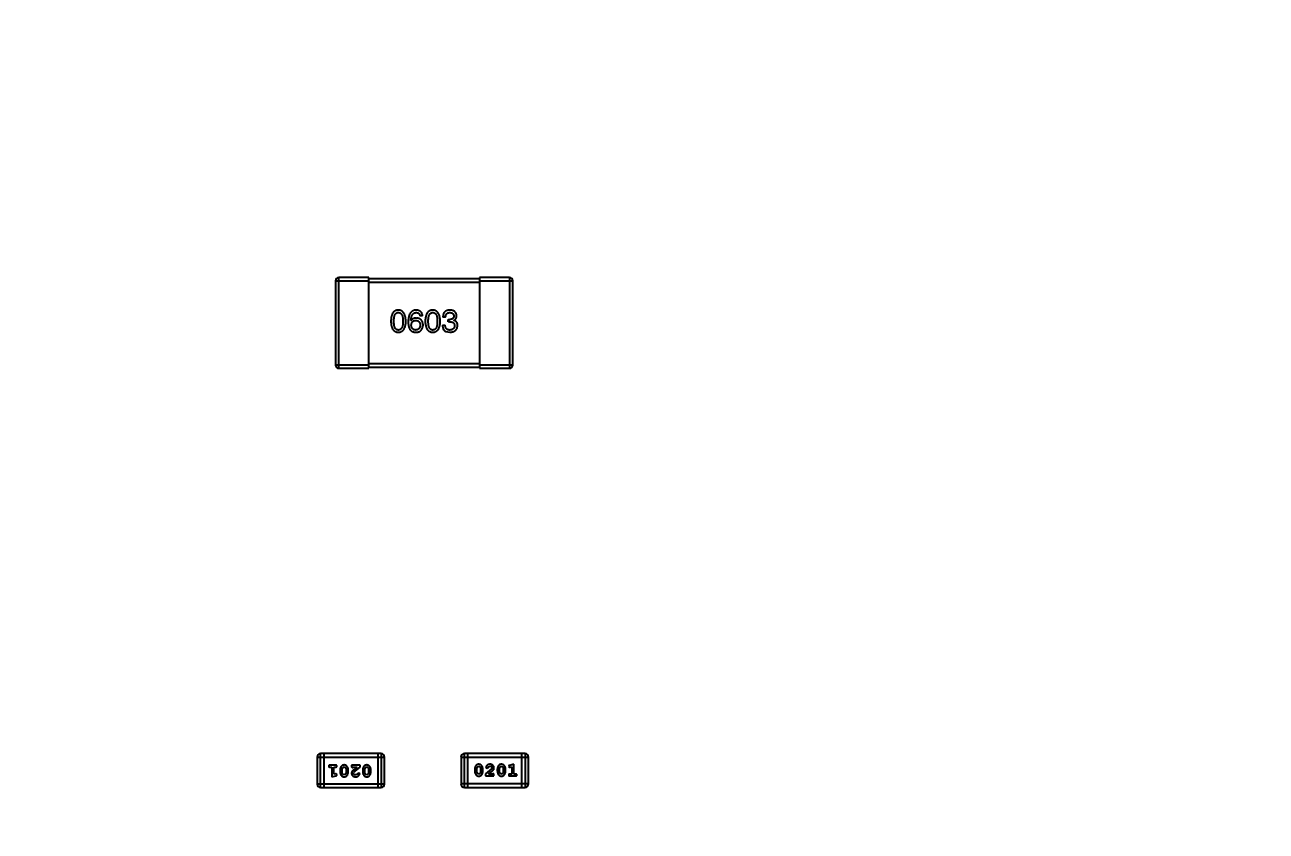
# Model space of a CAD drawing. Header units: inches. Extents: x -13 to 240, y -18 to 126.
# Drawn here: x 206.23 to 217.45, y 81.12 to 88.41 of the extents above; entities that cross this region are included whole.
import ezdxf

# ---------------------------------------------------------------- set-up
doc = ezdxf.new("R2010")
doc.units = ezdxf.units.IN
doc.header["$LTSCALE"] = 1.21
doc.header["$MEASUREMENT"] = 0
doc.header["$PDMODE"] = 3
doc.header["$PDSIZE"] = 0.3125
doc.layers.get('0').update_dxf_attribs({"linetype": 'CONTINUOUS'})
doc.layers.get('Defpoints').update_dxf_attribs({"linetype": 'CONTINUOUS'})
doc.layers.add('DIM', color=3, linetype='CONTINUOUS')
doc.styles.get("Standard").update_dxf_attribs({"font": 'txt', "width": 0.8})
doc.dimstyles.get("Standard").update_dxf_attribs({"dimtxt": 0.15625, "dimasz": 0.1875, "dimexe": 0.125, "dimexo": 0.0625, "dimgap": 0.09, "dimtad": 0, "dimtih": 1, "dimtoh": 1, "dimzin": 4, "dimdsep": 46, "dimtxsty": 'Standard', "dimblk": '_FILLED', "dimblk1": '_FILLED', "dimblk2": '_FILLED', "dimcen": 0.09, "dimazin": 1, "dimtp": 0.01, "dimtm": 0.01, "dimtfac": 1, "dimtofl": 0, "dimtmove": 0, "dimatfit": 3, "dimldrblk": '_FILLED', "dimfxl": 1, "dimtolj": 1, "dimtzin": 4, "dimarcsym": 0})

# ---------------------------------------------------------------- blocks, each defined once
blk = doc.blocks.new('_FILLED')
at = {"color": 0, "linetype": 'ByBlock'}
blk.add_solid([(0, 0), (-1, 0.1667), (-1, -0.1667)], dxfattribs=at)
blk = doc.blocks.new('*D57')
at = {"layer": 'Defpoints', "color": 0}
for p in [(222.327, 99.465), (198.077, 63.466), (232.488, 63.466)]:
    blk.add_point(p, dxfattribs=at)
at = {"layer": 'DIM', "color": 0, "lineweight": -2}
for p, q in [((222.389, 99.465), (232.613, 99.465)), ((232.488, 97.465), (232.488, 84.489)), ((232.488, 65.466), (232.488, 78.442)), ((198.139, 63.466), (232.613, 63.466))]:
    blk.add_line(p, q, dxfattribs=at)
at = {"layer": 'DIM', "color": 0, "lineweight": -2, "xscale": 2, "yscale": 2, "zscale": 2}
for p, rotation in [((232.488, 99.465), 90), ((232.488, 63.466), 270)]:
    blk.add_blockref('_FILLED', p, dxfattribs=dict(at, rotation=rotation))
at = {"layer": 'DIM', "color": 0, "insert": (232.488, 81.466), "char_height": 2, "attachment_point": 5, "rotation": 90}
blk.add_mtext('\\A1;36.00', dxfattribs=at)

msp = doc.modelspace()

# ---------------------------------------------------------------- linework, layer by layer
at = {"color": 7, "linetype": 'Continuous'}
for p, q in [((209.039, 86.091), (209.039, 85.331)), ((209.039, 86.091), (209.339, 86.091)), ((209.069, 85.301), (209.069, 86.121)), ((209.339, 86.121), (209.069, 86.121)), ((209.339, 85.301), (209.339, 86.121)), ((210.339, 86.111), (209.339, 86.111)), ((209.339, 86.081), (210.339, 86.081)), ((210.339, 86.121), (210.339, 85.301)), ((210.609, 86.121), (210.339, 86.121)), ((210.339, 86.091), (210.639, 86.091)), ((210.609, 86.121), (210.609, 85.301)), ((210.639, 85.331), (210.639, 86.091)), ((209.721, 85.732), (209.72, 85.733)), ((209.825, 85.775), (209.801, 85.775)), ((210.004, 85.691), (210.03, 85.691)), ((210.033, 85.763), (210.009, 85.763)), ((210.057, 85.722), (210.057, 85.742)), ((210.057, 85.742), (210.07, 85.742)), ((210.069, 85.722), (210.057, 85.722)), ((210.108, 85.735), (210.108, 85.734)), ((210.034, 85.634), (210.07, 85.628)), ((209.339, 85.331), (209.039, 85.331)), ((209.069, 85.301), (209.339, 85.301)), ((210.339, 85.341), (209.339, 85.341)), ((209.339, 85.311), (210.339, 85.311)), ((210.639, 85.331), (210.339, 85.331)), ((210.339, 85.301), (210.609, 85.301)), ((208.872, 81.788), (208.872, 81.544)), ((208.872, 81.788), (209.481, 81.788)), ((208.902, 81.514), (208.902, 81.819)), ((209.451, 81.819), (208.902, 81.819)), ((208.933, 81.819), (208.933, 81.514)), ((209.42, 81.819), (209.42, 81.514)), ((209.451, 81.819), (209.451, 81.514)), ((209.481, 81.544), (209.481, 81.788)), ((210.172, 81.788), (210.172, 81.545)), ((210.172, 81.788), (210.781, 81.788)), ((210.202, 81.514), (210.202, 81.819)), ((210.751, 81.819), (210.202, 81.819)), ((210.233, 81.514), (210.233, 81.819)), ((210.72, 81.819), (210.72, 81.514)), ((210.751, 81.819), (210.751, 81.514)), ((210.781, 81.545), (210.781, 81.788)), ((209.04, 81.715), (208.988, 81.715)), ((208.988, 81.698), (209.005, 81.698)), ((209.005, 81.698), (209.005, 81.61)), ((209.022, 81.633), (209.022, 81.698)), ((209.022, 81.698), (209.04, 81.698)), ((209.079, 81.672), (209.079, 81.654)), ((209.096, 81.672), (209.104, 81.693)), ((209.096, 81.672), (209.096, 81.654)), ((209.104, 81.632), (209.096, 81.654)), ((209.104, 81.693), (209.116, 81.699)), ((209.116, 81.699), (209.128, 81.694)), ((209.128, 81.694), (209.136, 81.672)), ((209.136, 81.654), (209.128, 81.633)), ((209.136, 81.654), (209.136, 81.672)), ((209.153, 81.654), (209.153, 81.672)), ((209.183, 81.715), (209.183, 81.707)), ((209.26, 81.715), (209.183, 81.715)), ((209.192, 81.695), (209.197, 81.698)), ((209.197, 81.698), (209.233, 81.698)), ((209.233, 81.698), (209.2, 81.671)), ((209.205, 81.651), (209.26, 81.696)), ((209.26, 81.696), (209.26, 81.715)), ((209.284, 81.672), (209.284, 81.654)), ((209.301, 81.672), (209.308, 81.693)), ((209.301, 81.672), (209.301, 81.654)), ((209.308, 81.632), (209.301, 81.654)), ((209.308, 81.693), (209.32, 81.699)), ((209.32, 81.699), (209.333, 81.694)), ((209.333, 81.694), (209.34, 81.672)), ((209.34, 81.654), (209.333, 81.633)), ((209.34, 81.654), (209.34, 81.672)), ((209.357, 81.654), (209.357, 81.672)), ((210.296, 81.678), (210.296, 81.661)), ((210.313, 81.678), (210.32, 81.7)), ((210.313, 81.678), (210.313, 81.661)), ((210.321, 81.639), (210.313, 81.661)), ((210.32, 81.7), (210.333, 81.706)), ((210.333, 81.706), (210.345, 81.701)), ((210.345, 81.701), (210.352, 81.678)), ((210.352, 81.661), (210.345, 81.639)), ((210.352, 81.661), (210.352, 81.678)), ((210.37, 81.661), (210.37, 81.678)), ((210.448, 81.682), (210.393, 81.637)), ((210.396, 81.694), (210.405, 81.685)), ((210.405, 81.685), (210.414, 81.692)), ((210.414, 81.692), (210.419, 81.7)), ((210.419, 81.7), (210.434, 81.706)), ((210.42, 81.635), (210.454, 81.662)), ((210.453, 81.691), (210.448, 81.682)), ((210.5, 81.678), (210.5, 81.661)), ((210.518, 81.678), (210.525, 81.7)), ((210.518, 81.678), (210.518, 81.661)), ((210.525, 81.639), (210.518, 81.661)), ((210.525, 81.7), (210.537, 81.706)), ((210.537, 81.706), (210.549, 81.701)), ((210.549, 81.701), (210.557, 81.678)), ((210.557, 81.661), (210.55, 81.639)), ((210.557, 81.661), (210.557, 81.678)), ((210.574, 81.661), (210.574, 81.678)), ((210.602, 81.704), (210.61, 81.695)), ((210.61, 81.695), (210.616, 81.696)), ((210.648, 81.723), (210.612, 81.713)), ((210.616, 81.696), (210.631, 81.7)), ((210.631, 81.7), (210.631, 81.635)), ((210.648, 81.635), (210.648, 81.723)), ((209.481, 81.544), (208.872, 81.544)), ((209.005, 81.61), (209.042, 81.619)), ((209.037, 81.637), (209.022, 81.633)), ((209.043, 81.638), (209.037, 81.637)), ((209.051, 81.629), (209.043, 81.638)), ((209.116, 81.627), (209.104, 81.632)), ((209.128, 81.633), (209.116, 81.627)), ((209.2, 81.641), (209.205, 81.651)), ((209.235, 81.632), (209.22, 81.627)), ((209.239, 81.641), (209.235, 81.632)), ((209.248, 81.647), (209.239, 81.641)), ((209.257, 81.639), (209.248, 81.647)), ((209.321, 81.627), (209.308, 81.632)), ((209.333, 81.633), (209.321, 81.627)), ((210.781, 81.545), (210.172, 81.545)), ((210.333, 81.633), (210.321, 81.639)), ((210.345, 81.639), (210.333, 81.633)), ((210.393, 81.637), (210.393, 81.618)), ((210.393, 81.618), (210.47, 81.618)), ((210.456, 81.635), (210.42, 81.635)), ((210.462, 81.638), (210.456, 81.635)), ((210.47, 81.618), (210.47, 81.626)), ((210.537, 81.633), (210.525, 81.639)), ((210.55, 81.639), (210.537, 81.633)), ((210.631, 81.635), (210.614, 81.635)), ((210.614, 81.618), (210.665, 81.618)), ((210.665, 81.635), (210.648, 81.635)), ((208.902, 81.514), (209.451, 81.514)), ((210.202, 81.514), (210.751, 81.514))]:
    msp.add_line(p, q, dxfattribs=at)
for centre, radius, start, end in [((209.069, 86.091), 0.03, 90, 180), ((210.609, 86.091), 0.03, 0, 90), ((209.069, 85.331), 0.03, 180, 270), ((210.609, 85.331), 0.03, 270, 0), ((208.902, 81.788), 0.0305, 90, 180), ((209.451, 81.788), 0.0305, 0, 90), ((210.202, 81.788), 0.0305, 90, 180), ((210.751, 81.788), 0.0305, 0, 90), ((208.902, 81.544), 0.0305, 180, 270), ((209.451, 81.544), 0.0305, 270, 0), ((210.202, 81.545), 0.0305, 180, 270), ((210.751, 81.545), 0.0305, 270, 0)]:
    msp.add_arc(centre, radius, start, end, dxfattribs=at)
for points, knots in [([(209.606, 85.828), (209.603, 85.828), (209.598, 85.827), (209.591, 85.826), (209.584, 85.824), (209.577, 85.821), (209.571, 85.817), (209.566, 85.813), (209.56, 85.808), (209.556, 85.802), (209.552, 85.795), (209.549, 85.787), (209.546, 85.779), (209.543, 85.77), (209.541, 85.76), (209.54, 85.749), (209.539, 85.738), (209.538, 85.73), (209.538, 85.726)], [0, 0, 0, 0, 0.057911, 0.113262, 0.165956, 0.217443, 0.268511, 0.319665, 0.372, 0.426129, 0.483365, 0.543779, 0.607756, 0.676562, 0.749704, 0.827713, 0.911177, 1, 1, 1, 1]), ([(209.565, 85.726), (209.566, 85.729), (209.566, 85.735), (209.566, 85.744), (209.567, 85.753), (209.568, 85.76), (209.569, 85.767), (209.571, 85.774), (209.573, 85.78), (209.575, 85.785), (209.578, 85.79), (209.581, 85.794), (209.584, 85.797), (209.588, 85.8), (209.592, 85.802), (209.596, 85.804), (209.601, 85.805), (209.604, 85.805), (209.606, 85.805)], [0, 0, 0, 0, 0.096452, 0.187278, 0.271765, 0.350519, 0.423437, 0.491321, 0.554011, 0.612224, 0.666281, 0.717003, 0.764884, 0.811423, 0.856783, 0.902993, 0.950236, 1, 1, 1, 1]), ([(209.674, 85.726), (209.673, 85.73), (209.673, 85.738), (209.672, 85.749), (209.67, 85.76), (209.668, 85.77), (209.666, 85.779), (209.663, 85.787), (209.659, 85.794), (209.655, 85.801), (209.651, 85.807), (209.646, 85.812), (209.64, 85.817), (209.634, 85.821), (209.628, 85.824), (209.621, 85.826), (209.614, 85.827), (209.609, 85.828), (209.606, 85.828)], [0, 0, 0, 0, 0.088475, 0.171606, 0.249595, 0.322626, 0.391327, 0.455765, 0.516374, 0.573675, 0.628522, 0.681161, 0.732559, 0.783563, 0.83504, 0.887639, 0.942585, 1, 1, 1, 1]), ([(209.606, 85.805), (209.608, 85.805), (209.611, 85.805), (209.616, 85.804), (209.62, 85.802), (209.624, 85.8), (209.628, 85.797), (209.631, 85.794), (209.634, 85.79), (209.637, 85.785), (209.64, 85.78), (209.642, 85.774), (209.644, 85.767), (209.645, 85.76), (209.646, 85.753), (209.647, 85.744), (209.647, 85.735), (209.647, 85.729), (209.647, 85.726)], [0, 0, 0, 0, 0.050604, 0.098688, 0.145699, 0.191791, 0.238625, 0.286717, 0.337546, 0.391814, 0.449755, 0.512106, 0.579685, 0.652048, 0.730262, 0.814146, 0.904281, 1, 1, 1, 1]), ([(209.767, 85.828), (209.764, 85.828), (209.758, 85.827), (209.75, 85.826), (209.743, 85.823), (209.736, 85.82), (209.73, 85.817), (209.724, 85.812), (209.718, 85.806), (209.714, 85.8), (209.709, 85.793), (209.706, 85.785), (209.702, 85.777), (209.7, 85.767), (209.698, 85.757), (209.696, 85.746), (209.695, 85.734), (209.695, 85.726), (209.695, 85.722)], [0, 0, 0, 0, 0.058957, 0.115262, 0.16907, 0.221312, 0.273147, 0.324961, 0.377649, 0.432026, 0.488925, 0.549039, 0.612912, 0.680653, 0.753056, 0.830314, 0.912483, 1, 1, 1, 1]), ([(209.72, 85.733), (209.72, 85.735), (209.72, 85.741), (209.721, 85.749), (209.723, 85.756), (209.724, 85.763), (209.726, 85.77), (209.728, 85.775), (209.731, 85.781), (209.734, 85.786), (209.737, 85.79), (209.74, 85.794), (209.744, 85.797), (209.748, 85.799), (209.752, 85.802), (209.757, 85.803), (209.762, 85.804), (209.765, 85.805), (209.767, 85.805)], [0, 0, 0, 0, 0.089218, 0.173709, 0.252753, 0.326963, 0.397099, 0.462534, 0.524018, 0.582178, 0.637235, 0.689955, 0.741228, 0.791618, 0.841661, 0.892925, 0.945259, 1, 1, 1, 1]), ([(209.825, 85.775), (209.824, 85.777), (209.824, 85.781), (209.823, 85.787), (209.821, 85.792), (209.819, 85.797), (209.817, 85.802), (209.814, 85.806), (209.811, 85.81), (209.808, 85.813), (209.804, 85.816), (209.8, 85.819), (209.795, 85.821), (209.79, 85.823), (209.785, 85.825), (209.779, 85.826), (209.773, 85.827), (209.769, 85.828), (209.767, 85.828)], [0, 0, 0, 0, 0.06947, 0.136096, 0.199592, 0.260665, 0.319672, 0.377156, 0.433415, 0.489984, 0.546535, 0.604276, 0.663499, 0.725182, 0.788953, 0.855683, 0.926216, 1, 1, 1, 1]), ([(209.767, 85.805), (209.769, 85.805), (209.773, 85.805), (209.78, 85.803), (209.785, 85.801), (209.79, 85.798), (209.794, 85.793), (209.797, 85.788), (209.799, 85.782), (209.8, 85.778), (209.801, 85.775)], [0, 0, 0, 0, 0.136586, 0.261496, 0.378089, 0.490612, 0.605522, 0.725767, 0.8561, 1, 1, 1, 1]), ([(209.917, 85.828), (209.914, 85.828), (209.909, 85.827), (209.901, 85.826), (209.894, 85.824), (209.888, 85.821), (209.882, 85.817), (209.876, 85.813), (209.871, 85.808), (209.867, 85.802), (209.863, 85.795), (209.859, 85.787), (209.856, 85.779), (209.854, 85.77), (209.852, 85.76), (209.85, 85.749), (209.849, 85.738), (209.849, 85.73), (209.849, 85.726)], [0, 0, 0, 0, 0.057911, 0.113262, 0.165956, 0.217443, 0.268511, 0.319665, 0.372, 0.426129, 0.483365, 0.543779, 0.607756, 0.676562, 0.749704, 0.827713, 0.911177, 1, 1, 1, 1]), ([(209.876, 85.726), (209.876, 85.729), (209.876, 85.735), (209.877, 85.744), (209.878, 85.753), (209.879, 85.76), (209.88, 85.767), (209.882, 85.774), (209.884, 85.78), (209.886, 85.785), (209.889, 85.79), (209.892, 85.794), (209.895, 85.797), (209.899, 85.8), (209.903, 85.802), (209.907, 85.804), (209.912, 85.805), (209.915, 85.805), (209.917, 85.805)], [0, 0, 0, 0, 0.096452, 0.187278, 0.271765, 0.350519, 0.423437, 0.491321, 0.554011, 0.612224, 0.666281, 0.717003, 0.764884, 0.811423, 0.856783, 0.902993, 0.950236, 1, 1, 1, 1]), ([(209.985, 85.726), (209.984, 85.73), (209.984, 85.738), (209.983, 85.749), (209.981, 85.76), (209.979, 85.77), (209.977, 85.779), (209.974, 85.787), (209.97, 85.794), (209.966, 85.801), (209.962, 85.807), (209.957, 85.812), (209.951, 85.817), (209.945, 85.821), (209.939, 85.824), (209.932, 85.826), (209.925, 85.827), (209.919, 85.828), (209.917, 85.828)], [0, 0, 0, 0, 0.088475, 0.171606, 0.249595, 0.322626, 0.391327, 0.455765, 0.516374, 0.573675, 0.628522, 0.681161, 0.732559, 0.783563, 0.83504, 0.887639, 0.942585, 1, 1, 1, 1]), ([(209.917, 85.805), (209.918, 85.805), (209.922, 85.805), (209.926, 85.804), (209.931, 85.802), (209.935, 85.8), (209.939, 85.797), (209.942, 85.794), (209.945, 85.79), (209.948, 85.785), (209.951, 85.78), (209.953, 85.774), (209.954, 85.767), (209.956, 85.76), (209.957, 85.753), (209.958, 85.744), (209.958, 85.735), (209.958, 85.729), (209.958, 85.726)], [0, 0, 0, 0, 0.050604, 0.098688, 0.145699, 0.191791, 0.238625, 0.286717, 0.337546, 0.391814, 0.449755, 0.512106, 0.579685, 0.652048, 0.730262, 0.814146, 0.904281, 1, 1, 1, 1]), ([(210.072, 85.828), (210.07, 85.828), (210.065, 85.827), (210.058, 85.827), (210.051, 85.825), (210.045, 85.823), (210.039, 85.821), (210.034, 85.818), (210.029, 85.815), (210.025, 85.811), (210.021, 85.807), (210.018, 85.802), (210.015, 85.797), (210.013, 85.791), (210.011, 85.785), (210.01, 85.778), (210.009, 85.771), (210.009, 85.766), (210.009, 85.763)], [0, 0, 0, 0, 0.073232, 0.142595, 0.207997, 0.270074, 0.329156, 0.386529, 0.441846, 0.496976, 0.551877, 0.607941, 0.665637, 0.725446, 0.788542, 0.855101, 0.925196, 1, 1, 1, 1]), ([(210.033, 85.763), (210.033, 85.765), (210.033, 85.768), (210.034, 85.773), (210.034, 85.777), (210.036, 85.781), (210.037, 85.785), (210.039, 85.789), (210.041, 85.792), (210.043, 85.794), (210.045, 85.797), (210.048, 85.799), (210.051, 85.801), (210.055, 85.802), (210.059, 85.803), (210.062, 85.804), (210.067, 85.805), (210.07, 85.805), (210.071, 85.805)], [0, 0, 0, 0, 0.078134, 0.15164, 0.221358, 0.286689, 0.348614, 0.407697, 0.464247, 0.520153, 0.574432, 0.629291, 0.684538, 0.742032, 0.801329, 0.863637, 0.930123, 1, 1, 1, 1]), ([(210.071, 85.805), (210.073, 85.805), (210.075, 85.805), (210.079, 85.804), (210.083, 85.803), (210.086, 85.803), (210.089, 85.801), (210.092, 85.8), (210.095, 85.798), (210.097, 85.797), (210.099, 85.795), (210.101, 85.792), (210.103, 85.79), (210.104, 85.787), (210.105, 85.784), (210.106, 85.781), (210.107, 85.778), (210.107, 85.775), (210.107, 85.774)], [0, 0, 0, 0, 0.078051, 0.151197, 0.220412, 0.286742, 0.34933, 0.409464, 0.467368, 0.52298, 0.578639, 0.633998, 0.690142, 0.746855, 0.805868, 0.867776, 0.932345, 1, 1, 1, 1]), ([(210.132, 85.776), (210.132, 85.778), (210.132, 85.782), (210.131, 85.788), (210.129, 85.793), (210.127, 85.798), (210.125, 85.803), (210.122, 85.807), (210.119, 85.81), (210.116, 85.814), (210.112, 85.817), (210.107, 85.82), (210.102, 85.822), (210.097, 85.824), (210.092, 85.825), (210.085, 85.826), (210.079, 85.827), (210.075, 85.828), (210.072, 85.828)], [0, 0, 0, 0, 0.067521, 0.132139, 0.193339, 0.252064, 0.309083, 0.364848, 0.420021, 0.475612, 0.532002, 0.589602, 0.649896, 0.712634, 0.778603, 0.848416, 0.922155, 1, 1, 1, 1]), ([(209.538, 85.726), (209.538, 85.722), (209.539, 85.715), (209.54, 85.703), (209.541, 85.693), (209.543, 85.684), (209.546, 85.675), (209.549, 85.667), (209.552, 85.659), (209.556, 85.653), (209.56, 85.647), (209.566, 85.642), (209.571, 85.638), (209.577, 85.634), (209.584, 85.631), (209.591, 85.629), (209.598, 85.628), (209.603, 85.628), (209.606, 85.628)], [0, 0, 0, 0, 0.087693, 0.170223, 0.247496, 0.319826, 0.387768, 0.451403, 0.511459, 0.568358, 0.622671, 0.675251, 0.726739, 0.778422, 0.830759, 0.884394, 0.940865, 1, 1, 1, 1]), ([(209.606, 85.647), (209.604, 85.647), (209.601, 85.648), (209.596, 85.648), (209.592, 85.65), (209.588, 85.652), (209.584, 85.655), (209.581, 85.658), (209.578, 85.662), (209.575, 85.667), (209.573, 85.672), (209.571, 85.678), (209.569, 85.685), (209.568, 85.692), (209.567, 85.7), (209.566, 85.708), (209.566, 85.717), (209.566, 85.723), (209.565, 85.726)], [0, 0, 0, 0, 0.049766, 0.097012, 0.143225, 0.188786, 0.235079, 0.282962, 0.333687, 0.387747, 0.445963, 0.508657, 0.576545, 0.649868, 0.72822, 0.812712, 0.903543, 1, 1, 1, 1]), ([(209.606, 85.628), (209.609, 85.628), (209.614, 85.628), (209.621, 85.629), (209.628, 85.631), (209.635, 85.634), (209.641, 85.638), (209.646, 85.642), (209.651, 85.647), (209.656, 85.653), (209.66, 85.659), (209.663, 85.667), (209.666, 85.675), (209.669, 85.684), (209.671, 85.693), (209.672, 85.703), (209.673, 85.715), (209.674, 85.722), (209.674, 85.726)], [0, 0, 0, 0, 0.059134, 0.115603, 0.169236, 0.221572, 0.273254, 0.32474, 0.377319, 0.431815, 0.488555, 0.548609, 0.612242, 0.680182, 0.75251, 0.829782, 0.91231, 1, 1, 1, 1]), ([(209.647, 85.726), (209.647, 85.723), (209.647, 85.717), (209.647, 85.708), (209.646, 85.7), (209.645, 85.692), (209.644, 85.685), (209.642, 85.679), (209.64, 85.673), (209.637, 85.668), (209.634, 85.663), (209.631, 85.659), (209.628, 85.655), (209.624, 85.653), (209.62, 85.65), (209.616, 85.649), (209.611, 85.648), (209.608, 85.647), (209.606, 85.647)], [0, 0, 0, 0, 0.094834, 0.184067, 0.267029, 0.344713, 0.417334, 0.484367, 0.546941, 0.604717, 0.65953, 0.710539, 0.759381, 0.806382, 0.853027, 0.900623, 0.949121, 1, 1, 1, 1]), ([(209.695, 85.722), (209.695, 85.718), (209.695, 85.711), (209.695, 85.701), (209.697, 85.692), (209.698, 85.683), (209.7, 85.675), (209.703, 85.667), (209.705, 85.66), (209.708, 85.656), (209.709, 85.654)], [0, 0, 0, 0, 0.151498, 0.29521, 0.430242, 0.557137, 0.677306, 0.790845, 0.898111, 1, 1, 1, 1]), ([(209.767, 85.756), (209.764, 85.756), (209.759, 85.755), (209.752, 85.754), (209.745, 85.752), (209.739, 85.75), (209.733, 85.746), (209.729, 85.742), (209.724, 85.737), (209.722, 85.733), (209.721, 85.732)], [0, 0, 0, 0, 0.144617, 0.279572, 0.40596, 0.526097, 0.64389, 0.760003, 0.877724, 1, 1, 1, 1]), ([(209.723, 85.691), (209.723, 85.693), (209.723, 85.696), (209.724, 85.701), (209.725, 85.705), (209.726, 85.709), (209.728, 85.713), (209.73, 85.717), (209.732, 85.72), (209.734, 85.723), (209.737, 85.725), (209.74, 85.727), (209.743, 85.729), (209.747, 85.731), (209.751, 85.732), (209.755, 85.733), (209.759, 85.734), (209.762, 85.734), (209.764, 85.734)], [0, 0, 0, 0, 0.076072, 0.148369, 0.216753, 0.281358, 0.342792, 0.401604, 0.458929, 0.514444, 0.569818, 0.625343, 0.681554, 0.739608, 0.800134, 0.863477, 0.929547, 1, 1, 1, 1]), ([(209.765, 85.647), (209.763, 85.647), (209.76, 85.648), (209.755, 85.648), (209.751, 85.649), (209.747, 85.65), (209.744, 85.652), (209.74, 85.654), (209.737, 85.656), (209.735, 85.659), (209.732, 85.662), (209.73, 85.665), (209.728, 85.669), (209.726, 85.672), (209.725, 85.677), (209.724, 85.681), (209.723, 85.686), (209.723, 85.689), (209.723, 85.691)], [0, 0, 0, 0, 0.070403, 0.137196, 0.200053, 0.260887, 0.31876, 0.37535, 0.430743, 0.485927, 0.541678, 0.598832, 0.657726, 0.719441, 0.783504, 0.851852, 0.923533, 1, 1, 1, 1]), ([(209.764, 85.734), (209.765, 85.734), (209.768, 85.734), (209.772, 85.733), (209.776, 85.732), (209.78, 85.731), (209.783, 85.729), (209.787, 85.727), (209.789, 85.725), (209.792, 85.723), (209.794, 85.72), (209.796, 85.717), (209.798, 85.714), (209.8, 85.71), (209.801, 85.706), (209.802, 85.702), (209.803, 85.697), (209.803, 85.694), (209.803, 85.692)], [0, 0, 0, 0, 0.069884, 0.136529, 0.199638, 0.259844, 0.317774, 0.374356, 0.430026, 0.485148, 0.5409, 0.597889, 0.657472, 0.718614, 0.783613, 0.85129, 0.923712, 1, 1, 1, 1]), ([(209.803, 85.692), (209.803, 85.69), (209.803, 85.687), (209.802, 85.682), (209.801, 85.678), (209.8, 85.673), (209.798, 85.67), (209.797, 85.666), (209.795, 85.663), (209.792, 85.66), (209.79, 85.657), (209.787, 85.655), (209.784, 85.653), (209.781, 85.651), (209.777, 85.65), (209.773, 85.648), (209.769, 85.648), (209.766, 85.648), (209.765, 85.647)], [0, 0, 0, 0, 0.078863, 0.153308, 0.223539, 0.289857, 0.35341, 0.413572, 0.471721, 0.528235, 0.584279, 0.638781, 0.69466, 0.751251, 0.809198, 0.869697, 0.933318, 1, 1, 1, 1]), ([(209.829, 85.693), (209.829, 85.696), (209.829, 85.7), (209.828, 85.707), (209.826, 85.713), (209.825, 85.719), (209.822, 85.724), (209.819, 85.729), (209.816, 85.734), (209.812, 85.738), (209.808, 85.742), (209.804, 85.745), (209.799, 85.748), (209.793, 85.75), (209.787, 85.752), (209.781, 85.754), (209.774, 85.755), (209.769, 85.755), (209.767, 85.756)], [0, 0, 0, 0, 0.071527, 0.139094, 0.20346, 0.264939, 0.323904, 0.381383, 0.437591, 0.493343, 0.549401, 0.606085, 0.664838, 0.725424, 0.788712, 0.855452, 0.925772, 1, 1, 1, 1]), ([(209.809, 85.644), (209.811, 85.646), (209.814, 85.649), (209.818, 85.655), (209.821, 85.661), (209.824, 85.667), (209.826, 85.673), (209.828, 85.68), (209.829, 85.686), (209.829, 85.691), (209.829, 85.693)], [0, 0, 0, 0, 0.129393, 0.255335, 0.378531, 0.500878, 0.622934, 0.746191, 0.87096, 1, 1, 1, 1]), ([(209.849, 85.726), (209.849, 85.722), (209.849, 85.715), (209.85, 85.703), (209.852, 85.693), (209.854, 85.684), (209.856, 85.675), (209.859, 85.667), (209.863, 85.659), (209.867, 85.653), (209.871, 85.647), (209.876, 85.642), (209.882, 85.638), (209.888, 85.634), (209.894, 85.631), (209.901, 85.629), (209.909, 85.628), (209.914, 85.628), (209.917, 85.628)], [0, 0, 0, 0, 0.087693, 0.170223, 0.247496, 0.319826, 0.387768, 0.451403, 0.511459, 0.568358, 0.622671, 0.675251, 0.726739, 0.778422, 0.830759, 0.884394, 0.940865, 1, 1, 1, 1]), ([(209.917, 85.647), (209.915, 85.647), (209.912, 85.648), (209.907, 85.648), (209.903, 85.65), (209.899, 85.652), (209.895, 85.655), (209.892, 85.658), (209.889, 85.662), (209.886, 85.667), (209.884, 85.672), (209.882, 85.678), (209.88, 85.685), (209.879, 85.692), (209.878, 85.7), (209.877, 85.708), (209.876, 85.717), (209.876, 85.723), (209.876, 85.726)], [0, 0, 0, 0, 0.049766, 0.097012, 0.143225, 0.188786, 0.235079, 0.282962, 0.333687, 0.387747, 0.445963, 0.508657, 0.576545, 0.649868, 0.72822, 0.812712, 0.903543, 1, 1, 1, 1]), ([(209.917, 85.628), (209.919, 85.628), (209.925, 85.628), (209.932, 85.629), (209.939, 85.631), (209.946, 85.634), (209.952, 85.638), (209.957, 85.642), (209.962, 85.647), (209.967, 85.653), (209.971, 85.659), (209.974, 85.667), (209.977, 85.675), (209.98, 85.684), (209.982, 85.693), (209.983, 85.703), (209.984, 85.715), (209.984, 85.722), (209.985, 85.726)], [0, 0, 0, 0, 0.059134, 0.115603, 0.169236, 0.221572, 0.273254, 0.32474, 0.377319, 0.431815, 0.488555, 0.548609, 0.612242, 0.680182, 0.75251, 0.829782, 0.91231, 1, 1, 1, 1]), ([(209.958, 85.726), (209.958, 85.723), (209.958, 85.717), (209.958, 85.708), (209.957, 85.7), (209.956, 85.692), (209.954, 85.685), (209.953, 85.679), (209.951, 85.673), (209.948, 85.668), (209.945, 85.663), (209.942, 85.659), (209.939, 85.655), (209.935, 85.653), (209.931, 85.65), (209.926, 85.649), (209.922, 85.648), (209.918, 85.647), (209.917, 85.647)], [0, 0, 0, 0, 0.094834, 0.184067, 0.267029, 0.344713, 0.417334, 0.484367, 0.546941, 0.604717, 0.65953, 0.710539, 0.759381, 0.806382, 0.853027, 0.900623, 0.949121, 1, 1, 1, 1]), ([(210.004, 85.691), (210.005, 85.689), (210.005, 85.686), (210.005, 85.681), (210.006, 85.676), (210.007, 85.671), (210.008, 85.667), (210.009, 85.663), (210.011, 85.659), (210.012, 85.655), (210.014, 85.652), (210.016, 85.648), (210.019, 85.645), (210.021, 85.643), (210.024, 85.64), (210.027, 85.638), (210.03, 85.636), (210.033, 85.635), (210.034, 85.634)], [0, 0, 0, 0, 0.078937, 0.154495, 0.226898, 0.296844, 0.363348, 0.427781, 0.48946, 0.549586, 0.607902, 0.664733, 0.720805, 0.776157, 0.831175, 0.886736, 0.943094, 1, 1, 1, 1]), ([(210.071, 85.647), (210.069, 85.647), (210.066, 85.647), (210.062, 85.648), (210.057, 85.649), (210.053, 85.65), (210.05, 85.652), (210.046, 85.653), (210.043, 85.656), (210.04, 85.658), (210.038, 85.661), (210.036, 85.664), (210.034, 85.668), (210.033, 85.672), (210.031, 85.676), (210.03, 85.681), (210.03, 85.686), (210.03, 85.689), (210.03, 85.691)], [0, 0, 0, 0, 0.071272, 0.13882, 0.201858, 0.262757, 0.320043, 0.376709, 0.431462, 0.486034, 0.541209, 0.597703, 0.65589, 0.717768, 0.782056, 0.850407, 0.92277, 1, 1, 1, 1]), ([(210.069, 85.722), (210.071, 85.722), (210.074, 85.722), (210.079, 85.721), (210.084, 85.721), (210.088, 85.719), (210.093, 85.718), (210.096, 85.717), (210.1, 85.715), (210.103, 85.713), (210.105, 85.71), (210.107, 85.708), (210.109, 85.705), (210.111, 85.701), (210.112, 85.698), (210.113, 85.694), (210.114, 85.69), (210.114, 85.687), (210.114, 85.686)], [0, 0, 0, 0, 0.082495, 0.159728, 0.232496, 0.300725, 0.365163, 0.425859, 0.483728, 0.538892, 0.592921, 0.646195, 0.699968, 0.754746, 0.811387, 0.870806, 0.933482, 1, 1, 1, 1]), ([(210.107, 85.774), (210.107, 85.773), (210.107, 85.771), (210.106, 85.767), (210.106, 85.764), (210.105, 85.761), (210.103, 85.758), (210.101, 85.755), (210.1, 85.753), (210.097, 85.751), (210.095, 85.749), (210.092, 85.747), (210.089, 85.746), (210.086, 85.745), (210.082, 85.744), (210.078, 85.743), (210.074, 85.743), (210.071, 85.743), (210.07, 85.742)], [0, 0, 0, 0, 0.067741, 0.131599, 0.192143, 0.249977, 0.306453, 0.361639, 0.416449, 0.471489, 0.527582, 0.584873, 0.644974, 0.70814, 0.77492, 0.845909, 0.920585, 1, 1, 1, 1]), ([(210.108, 85.735), (210.11, 85.736), (210.114, 85.738), (210.119, 85.741), (210.123, 85.746), (210.127, 85.751), (210.129, 85.756), (210.131, 85.762), (210.132, 85.769), (210.132, 85.774), (210.132, 85.776)], [0, 0, 0, 0, 0.125227, 0.244792, 0.361427, 0.478215, 0.59667, 0.722058, 0.856314, 1, 1, 1, 1]), ([(210.141, 85.689), (210.141, 85.69), (210.141, 85.693), (210.141, 85.697), (210.14, 85.701), (210.139, 85.705), (210.138, 85.708), (210.137, 85.712), (210.135, 85.715), (210.133, 85.718), (210.131, 85.72), (210.128, 85.723), (210.126, 85.725), (210.123, 85.727), (210.119, 85.729), (210.116, 85.731), (210.112, 85.732), (210.11, 85.733), (210.108, 85.734)], [0, 0, 0, 0, 0.071215, 0.138707, 0.20396, 0.266995, 0.327734, 0.387609, 0.445602, 0.503345, 0.561136, 0.618597, 0.677672, 0.738255, 0.799989, 0.863961, 0.930555, 1, 1, 1, 1]), ([(209.709, 85.654), (209.71, 85.652), (209.713, 85.648), (209.719, 85.643), (209.724, 85.638), (209.73, 85.635), (209.737, 85.632), (209.744, 85.63), (209.752, 85.628), (209.758, 85.628), (209.76, 85.628)], [0, 0, 0, 0, 0.125033, 0.246266, 0.36603, 0.485265, 0.606781, 0.732144, 0.862551, 1, 1, 1, 1]), ([(209.76, 85.628), (209.763, 85.628), (209.768, 85.628), (209.776, 85.628), (209.783, 85.629), (209.79, 85.631), (209.796, 85.633), (209.801, 85.636), (209.806, 85.64), (209.808, 85.643), (209.809, 85.644)], [0, 0, 0, 0, 0.156782, 0.301945, 0.436395, 0.561474, 0.678489, 0.78853, 0.894967, 1, 1, 1, 1]), ([(210.07, 85.628), (210.073, 85.628), (210.078, 85.628), (210.086, 85.629), (210.093, 85.63), (210.1, 85.632), (210.106, 85.634), (210.112, 85.637), (210.117, 85.64), (210.122, 85.644), (210.126, 85.648), (210.13, 85.653), (210.133, 85.658), (210.136, 85.663), (210.138, 85.669), (210.139, 85.675), (210.141, 85.682), (210.141, 85.687), (210.141, 85.689)], [0, 0, 0, 0, 0.078078, 0.151942, 0.221594, 0.28726, 0.350176, 0.409768, 0.467648, 0.523784, 0.578904, 0.634014, 0.689819, 0.746826, 0.805875, 0.867063, 0.931764, 1, 1, 1, 1]), ([(210.114, 85.686), (210.114, 85.684), (210.113, 85.681), (210.113, 85.677), (210.112, 85.673), (210.11, 85.67), (210.109, 85.666), (210.107, 85.663), (210.105, 85.661), (210.102, 85.658), (210.099, 85.656), (210.096, 85.654), (210.093, 85.652), (210.089, 85.651), (210.085, 85.649), (210.081, 85.648), (210.076, 85.648), (210.073, 85.647), (210.071, 85.647)], [0, 0, 0, 0, 0.068514, 0.133941, 0.195994, 0.255362, 0.312994, 0.369441, 0.424687, 0.480522, 0.537148, 0.594801, 0.654411, 0.716817, 0.781981, 0.850498, 0.923306, 1, 1, 1, 1]), ([(208.988, 81.715), (208.987, 81.715), (208.985, 81.715), (208.983, 81.714), (208.981, 81.714), (208.979, 81.713), (208.978, 81.711), (208.977, 81.71), (208.977, 81.708), (208.977, 81.707), (208.977, 81.706)], [0, 0, 0, 0, 0.169012, 0.317488, 0.445429, 0.560977, 0.67065, 0.776666, 0.88492, 1, 1, 1, 1]), ([(208.977, 81.706), (208.977, 81.706), (208.977, 81.705), (208.977, 81.703), (208.978, 81.701), (208.979, 81.7), (208.981, 81.699), (208.983, 81.698), (208.985, 81.698), (208.987, 81.698), (208.988, 81.698)], [0, 0, 0, 0, 0.11517, 0.223509, 0.328254, 0.438012, 0.553651, 0.682263, 0.830856, 1, 1, 1, 1]), ([(209.051, 81.706), (209.051, 81.707), (209.051, 81.708), (209.05, 81.71), (209.049, 81.711), (209.048, 81.713), (209.047, 81.714), (209.045, 81.714), (209.042, 81.715), (209.041, 81.715), (209.04, 81.715)], [0, 0, 0, 0, 0.115051, 0.223278, 0.329269, 0.437893, 0.554681, 0.682591, 0.83103, 1, 1, 1, 1]), ([(209.04, 81.698), (209.041, 81.698), (209.042, 81.698), (209.045, 81.698), (209.047, 81.699), (209.048, 81.7), (209.049, 81.701), (209.05, 81.703), (209.051, 81.705), (209.051, 81.706), (209.051, 81.706)], [0, 0, 0, 0, 0.169102, 0.317658, 0.446239, 0.563118, 0.671828, 0.776546, 0.884858, 1, 1, 1, 1]), ([(209.116, 81.717), (209.114, 81.717), (209.112, 81.716), (209.108, 81.716), (209.104, 81.715), (209.1, 81.713), (209.097, 81.711), (209.094, 81.708), (209.091, 81.706), (209.089, 81.702), (209.086, 81.699), (209.084, 81.695), (209.083, 81.691), (209.081, 81.687), (209.08, 81.684), (209.08, 81.68), (209.079, 81.676), (209.079, 81.673), (209.079, 81.672)], [0, 0, 0, 0, 0.067217, 0.131051, 0.19272, 0.252824, 0.312745, 0.373449, 0.436041, 0.501494, 0.567761, 0.632087, 0.695096, 0.757109, 0.817993, 0.878657, 0.939311, 1, 1, 1, 1]), ([(209.079, 81.654), (209.079, 81.653), (209.079, 81.651), (209.079, 81.648), (209.08, 81.645), (209.081, 81.642), (209.082, 81.639), (209.083, 81.635), (209.084, 81.633), (209.085, 81.63), (209.087, 81.627), (209.089, 81.624), (209.09, 81.622), (209.092, 81.62), (209.094, 81.618), (209.095, 81.616), (209.097, 81.615), (209.099, 81.613), (209.103, 81.612), (209.107, 81.611), (209.111, 81.61), (209.115, 81.61), (209.116, 81.61)], [0, 0, 0, 0, 0.049855, 0.099516, 0.148482, 0.19758, 0.246804, 0.296268, 0.346517, 0.397047, 0.446826, 0.49336, 0.537801, 0.579207, 0.617974, 0.654833, 0.689171, 0.722088, 0.786392, 0.853518, 0.924186, 1, 1, 1, 1]), ([(209.153, 81.672), (209.153, 81.673), (209.153, 81.675), (209.153, 81.678), (209.152, 81.681), (209.151, 81.685), (209.151, 81.688), (209.149, 81.691), (209.148, 81.694), (209.147, 81.696), (209.145, 81.699), (209.143, 81.702), (209.142, 81.704), (209.14, 81.706), (209.138, 81.708), (209.137, 81.71), (209.135, 81.711), (209.133, 81.713), (209.13, 81.714), (209.125, 81.716), (209.121, 81.716), (209.118, 81.717), (209.116, 81.717)], [0, 0, 0, 0, 0.049886, 0.09882, 0.148132, 0.19689, 0.246038, 0.295176, 0.345305, 0.395692, 0.445312, 0.491875, 0.535813, 0.577009, 0.616081, 0.652689, 0.687585, 0.720206, 0.785062, 0.85223, 0.923759, 1, 1, 1, 1]), ([(209.116, 81.61), (209.118, 81.61), (209.12, 81.61), (209.124, 81.61), (209.128, 81.612), (209.132, 81.613), (209.135, 81.615), (209.138, 81.618), (209.141, 81.621), (209.144, 81.624), (209.146, 81.628), (209.148, 81.631), (209.149, 81.635), (209.151, 81.639), (209.152, 81.643), (209.152, 81.646), (209.153, 81.65), (209.153, 81.653), (209.153, 81.654)], [0, 0, 0, 0, 0.06692, 0.130834, 0.19258, 0.252759, 0.312631, 0.373411, 0.436359, 0.501894, 0.568244, 0.632472, 0.69556, 0.757163, 0.818592, 0.878885, 0.939235, 1, 1, 1, 1]), ([(209.183, 81.707), (209.183, 81.706), (209.183, 81.704), (209.183, 81.701), (209.184, 81.699), (209.185, 81.697), (209.186, 81.696), (209.188, 81.695), (209.19, 81.695), (209.191, 81.695), (209.192, 81.695)], [0, 0, 0, 0, 0.1844, 0.34094, 0.473574, 0.586824, 0.690029, 0.789175, 0.890445, 1, 1, 1, 1]), ([(209.2, 81.671), (209.199, 81.67), (209.197, 81.668), (209.195, 81.666), (209.193, 81.664), (209.191, 81.662), (209.189, 81.66), (209.188, 81.658), (209.187, 81.657), (209.185, 81.655), (209.184, 81.652), (209.184, 81.649), (209.183, 81.646), (209.183, 81.643), (209.183, 81.642)], [0, 0, 0, 0, 0.103002, 0.197728, 0.285279, 0.365235, 0.437224, 0.502446, 0.560545, 0.611446, 0.707576, 0.80349, 0.900532, 1, 1, 1, 1]), ([(209.32, 81.717), (209.319, 81.717), (209.316, 81.716), (209.312, 81.716), (209.308, 81.715), (209.305, 81.713), (209.301, 81.711), (209.298, 81.708), (209.295, 81.706), (209.293, 81.702), (209.291, 81.699), (209.289, 81.695), (209.287, 81.691), (209.286, 81.687), (209.285, 81.684), (209.284, 81.68), (209.284, 81.676), (209.284, 81.673), (209.284, 81.672)], [0, 0, 0, 0, 0.067217, 0.131051, 0.19272, 0.252824, 0.312745, 0.373449, 0.436041, 0.501494, 0.567761, 0.632087, 0.695096, 0.757109, 0.817993, 0.878657, 0.939311, 1, 1, 1, 1]), ([(209.284, 81.654), (209.284, 81.653), (209.284, 81.651), (209.284, 81.648), (209.284, 81.645), (209.285, 81.642), (209.286, 81.639), (209.287, 81.635), (209.288, 81.633), (209.29, 81.63), (209.292, 81.627), (209.293, 81.624), (209.295, 81.622), (209.296, 81.62), (209.298, 81.618), (209.3, 81.616), (209.302, 81.615), (209.304, 81.613), (209.307, 81.612), (209.311, 81.611), (209.316, 81.61), (209.319, 81.61), (209.321, 81.61)], [0, 0, 0, 0, 0.049855, 0.099516, 0.148482, 0.19758, 0.246804, 0.296268, 0.346517, 0.397047, 0.446826, 0.49336, 0.537801, 0.579207, 0.617974, 0.654833, 0.689171, 0.722088, 0.786392, 0.853518, 0.924186, 1, 1, 1, 1]), ([(209.357, 81.672), (209.357, 81.673), (209.357, 81.675), (209.357, 81.678), (209.357, 81.681), (209.356, 81.685), (209.355, 81.688), (209.354, 81.691), (209.353, 81.694), (209.351, 81.696), (209.35, 81.699), (209.348, 81.702), (209.346, 81.704), (209.345, 81.706), (209.343, 81.708), (209.341, 81.71), (209.34, 81.711), (209.337, 81.713), (209.334, 81.714), (209.33, 81.716), (209.325, 81.716), (209.322, 81.717), (209.32, 81.717)], [0, 0, 0, 0, 0.049886, 0.09882, 0.148132, 0.19689, 0.246038, 0.295176, 0.345305, 0.395692, 0.445312, 0.491875, 0.535813, 0.577009, 0.616081, 0.652689, 0.687585, 0.720206, 0.785062, 0.85223, 0.923759, 1, 1, 1, 1]), ([(209.321, 81.61), (209.322, 81.61), (209.325, 81.61), (209.329, 81.61), (209.333, 81.612), (209.336, 81.613), (209.34, 81.615), (209.343, 81.618), (209.346, 81.621), (209.348, 81.624), (209.35, 81.628), (209.352, 81.631), (209.354, 81.635), (209.355, 81.639), (209.356, 81.643), (209.357, 81.646), (209.357, 81.65), (209.357, 81.653), (209.357, 81.654)], [0, 0, 0, 0, 0.06692, 0.130834, 0.19258, 0.252759, 0.312631, 0.373411, 0.436359, 0.501894, 0.568244, 0.632472, 0.69556, 0.757163, 0.818592, 0.878885, 0.939235, 1, 1, 1, 1]), ([(210.333, 81.723), (210.331, 81.723), (210.328, 81.723), (210.324, 81.722), (210.32, 81.721), (210.317, 81.72), (210.313, 81.718), (210.31, 81.715), (210.308, 81.712), (210.305, 81.709), (210.303, 81.705), (210.301, 81.701), (210.299, 81.698), (210.298, 81.694), (210.297, 81.69), (210.296, 81.686), (210.296, 81.682), (210.296, 81.68), (210.296, 81.678)], [0, 0, 0, 0, 0.06692, 0.130834, 0.19258, 0.252759, 0.312631, 0.373411, 0.436359, 0.501894, 0.568244, 0.632472, 0.69556, 0.757163, 0.818592, 0.878885, 0.939235, 1, 1, 1, 1]), ([(210.296, 81.661), (210.296, 81.66), (210.296, 81.658), (210.296, 81.654), (210.297, 81.651), (210.297, 81.648), (210.298, 81.645), (210.299, 81.642), (210.301, 81.639), (210.302, 81.636), (210.304, 81.634), (210.305, 81.631), (210.307, 81.629), (210.309, 81.627), (210.31, 81.625), (210.312, 81.623), (210.314, 81.622), (210.316, 81.62), (210.319, 81.618), (210.323, 81.617), (210.328, 81.616), (210.331, 81.616), (210.333, 81.616)], [0, 0, 0, 0, 0.049886, 0.09882, 0.148132, 0.19689, 0.246038, 0.295176, 0.345305, 0.395692, 0.445312, 0.491875, 0.535813, 0.577009, 0.616081, 0.652689, 0.687585, 0.720206, 0.785062, 0.85223, 0.923759, 1, 1, 1, 1]), ([(210.37, 81.678), (210.37, 81.68), (210.37, 81.682), (210.369, 81.685), (210.369, 81.688), (210.368, 81.691), (210.367, 81.694), (210.366, 81.697), (210.365, 81.7), (210.363, 81.703), (210.362, 81.706), (210.36, 81.708), (210.358, 81.711), (210.357, 81.713), (210.355, 81.715), (210.353, 81.716), (210.352, 81.718), (210.349, 81.719), (210.346, 81.721), (210.342, 81.722), (210.337, 81.723), (210.334, 81.723), (210.333, 81.723)], [0, 0, 0, 0, 0.049855, 0.099516, 0.148482, 0.19758, 0.246804, 0.296268, 0.346517, 0.397047, 0.446826, 0.49336, 0.537801, 0.579207, 0.617974, 0.654833, 0.689171, 0.722088, 0.786392, 0.853518, 0.924186, 1, 1, 1, 1]), ([(210.333, 81.616), (210.334, 81.616), (210.337, 81.616), (210.341, 81.617), (210.345, 81.618), (210.349, 81.62), (210.352, 81.622), (210.355, 81.624), (210.358, 81.627), (210.36, 81.631), (210.362, 81.634), (210.364, 81.638), (210.366, 81.642), (210.367, 81.645), (210.368, 81.649), (210.369, 81.653), (210.37, 81.657), (210.37, 81.659), (210.37, 81.661)], [0, 0, 0, 0, 0.067217, 0.131051, 0.19272, 0.252824, 0.312745, 0.373449, 0.436041, 0.501494, 0.567761, 0.632087, 0.695096, 0.757109, 0.817993, 0.878657, 0.939311, 1, 1, 1, 1]), ([(210.434, 81.723), (210.432, 81.723), (210.429, 81.723), (210.424, 81.722), (210.419, 81.721), (210.414, 81.719), (210.41, 81.716), (210.407, 81.713), (210.404, 81.71), (210.401, 81.707), (210.399, 81.703), (210.398, 81.7), (210.397, 81.697), (210.396, 81.695), (210.396, 81.694)], [0, 0, 0, 0, 0.098286, 0.193983, 0.289056, 0.384352, 0.477435, 0.566197, 0.652355, 0.737986, 0.818188, 0.887401, 0.94802, 1, 1, 1, 1]), ([(210.47, 81.69), (210.47, 81.691), (210.47, 81.694), (210.47, 81.697), (210.469, 81.7), (210.468, 81.703), (210.466, 81.706), (210.465, 81.709), (210.462, 81.711), (210.46, 81.714), (210.457, 81.716), (210.455, 81.718), (210.452, 81.719), (210.448, 81.721), (210.445, 81.722), (210.441, 81.723), (210.438, 81.723), (210.435, 81.723), (210.434, 81.723)], [0, 0, 0, 0, 0.060981, 0.120256, 0.178148, 0.236115, 0.293993, 0.352864, 0.413358, 0.476056, 0.539296, 0.602396, 0.665116, 0.728325, 0.792919, 0.859317, 0.928302, 1, 1, 1, 1]), ([(210.434, 81.706), (210.435, 81.706), (210.438, 81.706), (210.441, 81.705), (210.445, 81.703), (210.448, 81.702), (210.45, 81.699), (210.452, 81.697), (210.453, 81.694), (210.453, 81.692), (210.453, 81.691)], [0, 0, 0, 0, 0.156344, 0.299348, 0.4327, 0.561, 0.682299, 0.791883, 0.89611, 1, 1, 1, 1]), ([(210.454, 81.662), (210.454, 81.663), (210.456, 81.664), (210.459, 81.667), (210.461, 81.669), (210.463, 81.671), (210.464, 81.672), (210.465, 81.674), (210.467, 81.676), (210.468, 81.678), (210.469, 81.681), (210.47, 81.684), (210.47, 81.687), (210.47, 81.689), (210.47, 81.69)], [0, 0, 0, 0, 0.103002, 0.197728, 0.285279, 0.365235, 0.437224, 0.502446, 0.560545, 0.611446, 0.707576, 0.80349, 0.900532, 1, 1, 1, 1]), ([(210.537, 81.723), (210.536, 81.723), (210.533, 81.723), (210.529, 81.722), (210.525, 81.721), (210.521, 81.72), (210.518, 81.718), (210.515, 81.715), (210.512, 81.712), (210.51, 81.709), (210.507, 81.705), (210.506, 81.701), (210.504, 81.698), (210.503, 81.694), (210.502, 81.69), (210.501, 81.686), (210.5, 81.682), (210.5, 81.68), (210.5, 81.678)], [0, 0, 0, 0, 0.06692, 0.130834, 0.19258, 0.252759, 0.312631, 0.373411, 0.436359, 0.501894, 0.568244, 0.632472, 0.69556, 0.757163, 0.818592, 0.878885, 0.939235, 1, 1, 1, 1]), ([(210.5, 81.661), (210.5, 81.66), (210.5, 81.658), (210.501, 81.654), (210.501, 81.651), (210.502, 81.648), (210.503, 81.645), (210.504, 81.642), (210.505, 81.639), (210.507, 81.636), (210.508, 81.634), (210.51, 81.631), (210.511, 81.629), (210.513, 81.627), (210.515, 81.625), (210.516, 81.623), (210.518, 81.622), (210.521, 81.62), (210.524, 81.618), (210.528, 81.617), (210.532, 81.616), (210.536, 81.616), (210.537, 81.616)], [0, 0, 0, 0, 0.049886, 0.09882, 0.148132, 0.19689, 0.246038, 0.295176, 0.345305, 0.395692, 0.445312, 0.491875, 0.535813, 0.577009, 0.616081, 0.652689, 0.687585, 0.720206, 0.785062, 0.85223, 0.923759, 1, 1, 1, 1]), ([(210.574, 81.678), (210.574, 81.68), (210.574, 81.682), (210.574, 81.685), (210.573, 81.688), (210.573, 81.691), (210.572, 81.694), (210.571, 81.697), (210.569, 81.7), (210.568, 81.703), (210.566, 81.706), (210.565, 81.708), (210.563, 81.711), (210.561, 81.713), (210.56, 81.715), (210.558, 81.716), (210.556, 81.718), (210.554, 81.719), (210.551, 81.721), (210.546, 81.722), (210.542, 81.723), (210.539, 81.723), (210.537, 81.723)], [0, 0, 0, 0, 0.049855, 0.099516, 0.148482, 0.19758, 0.246804, 0.296268, 0.346517, 0.397047, 0.446826, 0.49336, 0.537801, 0.579207, 0.617974, 0.654833, 0.689171, 0.722088, 0.786392, 0.853518, 0.924186, 1, 1, 1, 1]), ([(210.537, 81.616), (210.539, 81.616), (210.542, 81.616), (210.546, 81.617), (210.549, 81.618), (210.553, 81.62), (210.556, 81.622), (210.559, 81.624), (210.562, 81.627), (210.565, 81.631), (210.567, 81.634), (210.569, 81.638), (210.57, 81.642), (210.572, 81.645), (210.573, 81.649), (210.574, 81.653), (210.574, 81.657), (210.574, 81.659), (210.574, 81.661)], [0, 0, 0, 0, 0.067217, 0.131051, 0.19272, 0.252824, 0.312745, 0.373449, 0.436041, 0.501494, 0.567761, 0.632087, 0.695096, 0.757109, 0.817993, 0.878657, 0.939311, 1, 1, 1, 1]), ([(210.612, 81.713), (210.611, 81.713), (210.609, 81.712), (210.607, 81.712), (210.605, 81.711), (210.604, 81.71), (210.603, 81.709), (210.603, 81.707), (210.603, 81.706), (210.603, 81.705), (210.602, 81.704)], [0, 0, 0, 0, 0.187321, 0.344927, 0.475328, 0.579604, 0.674244, 0.773631, 0.882025, 1, 1, 1, 1]), ([(209.042, 81.619), (209.043, 81.62), (209.044, 81.62), (209.046, 81.621), (209.048, 81.622), (209.049, 81.623), (209.05, 81.624), (209.05, 81.626), (209.051, 81.627), (209.051, 81.628), (209.051, 81.629)], [0, 0, 0, 0, 0.187321, 0.344927, 0.475328, 0.579604, 0.674244, 0.773631, 0.882025, 1, 1, 1, 1]), ([(209.183, 81.642), (209.183, 81.641), (209.183, 81.639), (209.183, 81.636), (209.184, 81.633), (209.185, 81.63), (209.187, 81.627), (209.189, 81.624), (209.191, 81.622), (209.193, 81.619), (209.196, 81.617), (209.199, 81.615), (209.202, 81.613), (209.205, 81.612), (209.208, 81.611), (209.212, 81.61), (209.216, 81.61), (209.218, 81.61), (209.22, 81.61)], [0, 0, 0, 0, 0.060981, 0.120256, 0.178148, 0.236115, 0.293993, 0.352864, 0.413358, 0.476056, 0.539296, 0.602396, 0.665116, 0.728325, 0.792919, 0.859317, 0.928302, 1, 1, 1, 1]), ([(209.22, 81.627), (209.218, 81.627), (209.216, 81.627), (209.212, 81.628), (209.208, 81.629), (209.205, 81.631), (209.203, 81.633), (209.201, 81.636), (209.2, 81.639), (209.2, 81.64), (209.2, 81.641)], [0, 0, 0, 0, 0.156344, 0.299348, 0.4327, 0.561, 0.682299, 0.791883, 0.89611, 1, 1, 1, 1]), ([(209.22, 81.61), (209.221, 81.61), (209.225, 81.61), (209.23, 81.611), (209.234, 81.612), (209.239, 81.614), (209.243, 81.616), (209.247, 81.619), (209.25, 81.623), (209.252, 81.626), (209.254, 81.63), (209.256, 81.633), (209.257, 81.636), (209.257, 81.638), (209.257, 81.639)], [0, 0, 0, 0, 0.098286, 0.193983, 0.289056, 0.384352, 0.477435, 0.566197, 0.652355, 0.737986, 0.818188, 0.887401, 0.94802, 1, 1, 1, 1]), ([(210.47, 81.626), (210.47, 81.627), (210.47, 81.629), (210.47, 81.631), (210.469, 81.634), (210.468, 81.635), (210.467, 81.637), (210.465, 81.638), (210.464, 81.638), (210.462, 81.638), (210.462, 81.638)], [0, 0, 0, 0, 0.1844, 0.34094, 0.473574, 0.586824, 0.690029, 0.789175, 0.890445, 1, 1, 1, 1]), ([(210.614, 81.635), (210.613, 81.635), (210.611, 81.635), (210.609, 81.634), (210.607, 81.634), (210.605, 81.633), (210.604, 81.631), (210.603, 81.63), (210.603, 81.628), (210.603, 81.627), (210.602, 81.626)], [0, 0, 0, 0, 0.169102, 0.317658, 0.446239, 0.563118, 0.671828, 0.776546, 0.884858, 1, 1, 1, 1]), ([(210.602, 81.626), (210.603, 81.626), (210.603, 81.625), (210.603, 81.623), (210.604, 81.621), (210.605, 81.62), (210.607, 81.619), (210.609, 81.618), (210.611, 81.618), (210.613, 81.618), (210.614, 81.618)], [0, 0, 0, 0, 0.115051, 0.223278, 0.329269, 0.437893, 0.554681, 0.682591, 0.83103, 1, 1, 1, 1]), ([(210.676, 81.626), (210.676, 81.627), (210.676, 81.628), (210.676, 81.63), (210.675, 81.631), (210.674, 81.633), (210.672, 81.634), (210.67, 81.634), (210.668, 81.635), (210.666, 81.635), (210.665, 81.635)], [0, 0, 0, 0, 0.11517, 0.223509, 0.328254, 0.438012, 0.553651, 0.682263, 0.830856, 1, 1, 1, 1]), ([(210.665, 81.618), (210.666, 81.618), (210.668, 81.618), (210.67, 81.618), (210.672, 81.619), (210.674, 81.62), (210.675, 81.621), (210.676, 81.623), (210.676, 81.625), (210.676, 81.626), (210.676, 81.626)], [0, 0, 0, 0, 0.169012, 0.317488, 0.445429, 0.560977, 0.67065, 0.776666, 0.88492, 1, 1, 1, 1])]:
    msp.add_open_spline(points, degree=3, knots=knots, dxfattribs=at)

# ---------------------------------------------------------------- dimensions: what is measured, and where the dimension line sits
at = {"layer": 'DIM'}
dim = msp.add_linear_dim(base=(232.488, 63.466), p1=(222.327, 99.465), p2=(198.077, 63.466), angle=90, dimstyle='Standard', override={"dimtxt": 2, "dimasz": 2, "dimtih": 0, "dimtoh": 0, "dimzin": 0, "dimcen": 0.198, "dimadec": 0, "dimazin": 0, "dimtp": 0, "dimtm": 0, "dimtdec": 4, "dimtzin": 0}, dxfattribs=at)
dim.commit()
dim.dimension.update_dxf_attribs({"geometry": '*D57', "text_midpoint": (232.488, 81.466)})

doc.saveas('drawing.dxf')
